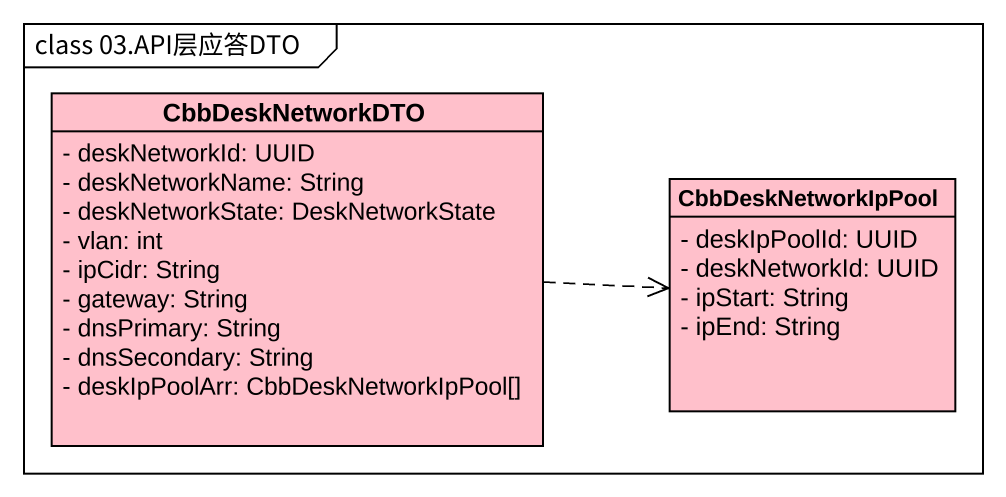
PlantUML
@startuml
mainframe class 03.API层应答DTO
hide circle
hide empty members
skinparam classAttributeIconSize 0
class CbbDeskNetworkDTO #FFC0CB {
  - deskNetworkId: UUID
  - deskNetworkName: String
  - deskNetworkState: DeskNetworkState
  - vlan: int
  - ipCidr: String
  - gateway: String
  - dnsPrimary: String
  - dnsSecondary: String
  - deskIpPoolArr: CbbDeskNetworkIpPool[]
}
class CbbDeskNetworkIpPool #FFC0CB {
  - deskIpPoolId: UUID
  - deskNetworkId: UUID
  - ipStart: String
  - ipEnd: String
}
CbbDeskNetworkDTO .right.> CbbDeskNetworkIpPool
@enduml
